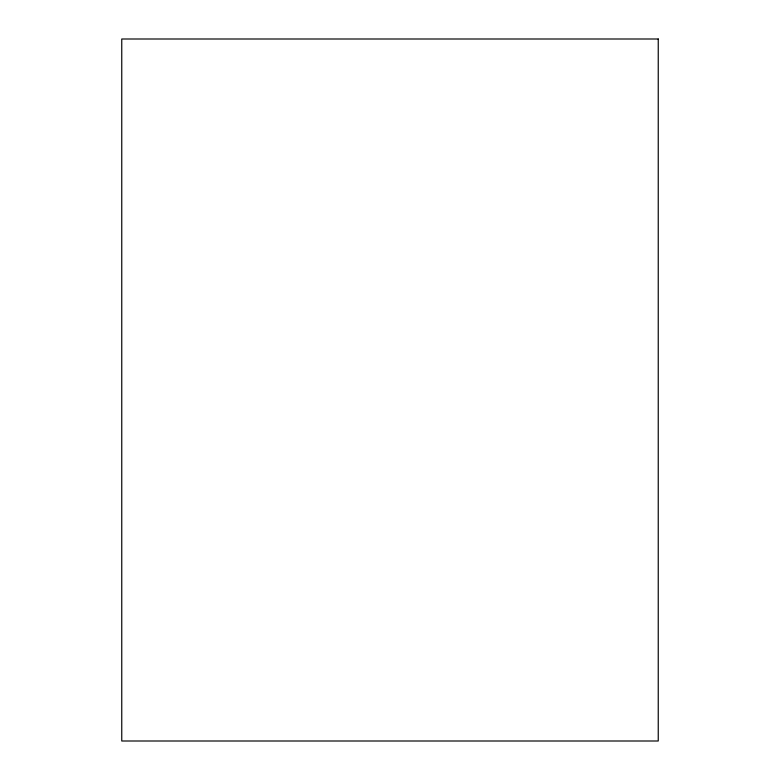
<?xml version="1.0" encoding="UTF-8"?>
<svg xmlns="http://www.w3.org/2000/svg" width="780" height="780" viewBox="0 0 780 780"><rect width="100%" height="100%" fill="white"/><g stroke="black" fill="none" stroke-linecap="round" stroke-linejoin="round"><path stroke-width="1.17" d="M658.242 39L121.758 39L121.758 741L658.242 741L658.242 39"/></g></svg>
